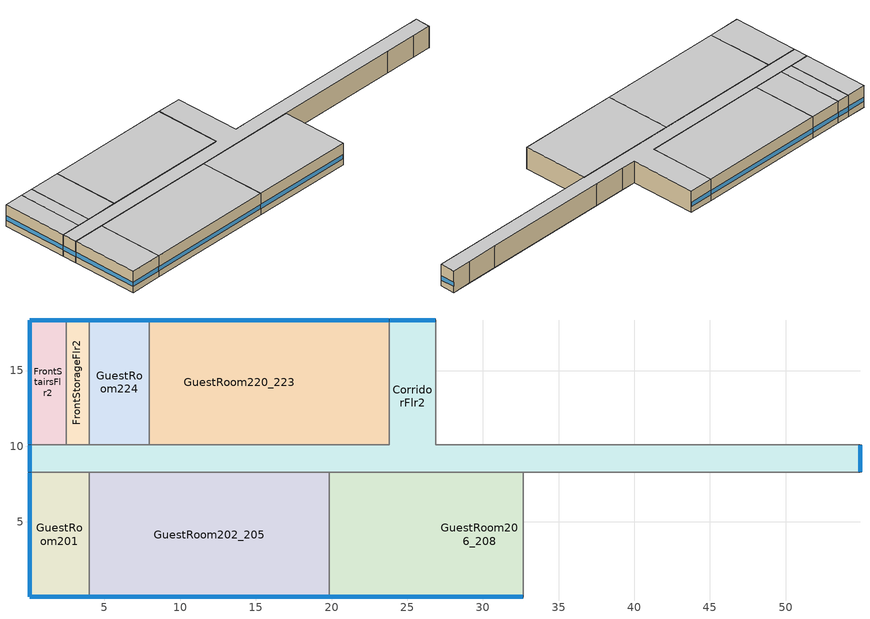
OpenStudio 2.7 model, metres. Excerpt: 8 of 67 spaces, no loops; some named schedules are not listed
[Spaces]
CorridorFlr2
 floor to CorridorFlr1: 26.87,18.34 26.87,10.11 54.91,10.11 54.91,8.28 0.05,8.28 0.05,10.11 23.82,10.11 23.82,18.34 z3.35
 wall outside: 0.05,10.11 0.05,8.28 / 54.91,8.28 54.91,10.11 / 26.87,18.34 23.82,18.34 z3.35:6.1
 wall to GuestRoom201: 0.05,8.28 4.01,8.28 z3.35:6.1
 wall to GuestRoom213: 48.51,8.28 52.47,8.28 z3.35:6.1
 wall to GuestRoom219: 32.66,10.11 28.7,10.11 z3.35:6.1
 wall to GuestRoom209_212: 32.66,8.28 48.51,8.28 z3.35:6.1
 wall to FrontStorageFlr2: 4.01,10.11 2.49,10.11 z3.35:6.1
 wall to RearStairsFlr2: 54.91,10.11 52.47,10.11 z3.35:6.1
 wall to ElevatorCoreFlr2: 28.7,10.11 26.87,10.11 26.87,18.34 z3.35:6.1
 wall to GuestRoom215_218: 48.51,10.11 32.66,10.11 z3.35:6.1
 wall to RearStorageFlr2: 52.47,8.28 54.91,8.28 z3.35:6.1
 wall to FrontStairsFlr2: 2.49,10.11 0.05,10.11 z3.35:6.1
 wall to GuestRoom206_208: 19.86,8.28 32.66,8.28 z3.35:6.1
 wall to GuestRoom220_223: 23.82,18.34 23.82,10.11 7.97,10.11 z3.35:6.1
 wall to GuestRoom202_205: 4.01,8.28 19.86,8.28 z3.35:6.1
 wall to GuestRoom224: 7.97,10.11 4.01,10.11 z3.35:6.1
 wall to GuestRoom214: 52.47,10.11 48.51,10.11 z3.35:6.1
 window: 0.05,10.08 0.05,8.3 / 54.91,8.3 54.91,10.08 z4.11:4.68; 26.85,18.34 23.85,18.34 z4.11:4.67
 ceiling to CorridorFlr3: 54.91,8.28 54.91,10.11 26.87,10.11 26.87,18.34 23.82,18.34 23.82,10.11 0.05,10.11 0.05,8.28 z6.1
GuestRoom201
 floor to FrontLoungeFlr1: 4.01,8.28 4.01,0.05 0.05,0.05 0.05,8.28 z3.35
 wall outside: 0.05,8.28 0.05,0.05 4.01,0.05 z3.35:6.1
 wall to GuestRoom202_205: 4.01,0.05 4.01,8.28 z3.35:6.1
 window: 0.05,8.25 0.05,0.07 / 0.07,0.05 3.99,0.05 z4.11:4.67
 ceiling to GuestRoom301: 4.01,0.05 4.01,8.28 0.05,8.28 0.05,0.05 z6.1
GuestRoom220_223
 floor to FrontOfficeFlr1: 19.86,18.34 19.86,10.11 7.97,10.11 7.97,18.34 z3.35
 floor to ExerciseCenterFlr1: 23.82,18.34 23.82,10.11 19.86,10.11 19.86,18.34 z3.35
 wall outside: 23.82,18.34 7.97,18.34 z3.35:6.1
 wall to GuestRoom224: 7.97,18.34 7.97,10.11 z3.35:6.1
 window: 23.8,18.34 8,18.34 z4.11:4.67
 ceiling to GuestRoom320_323: 23.82,10.11 23.82,18.34 7.97,18.34 7.97,10.11 z6.1
GuestRoom202_205
 floor to FrontLoungeFlr1: 19.86,8.28 19.86,0.05 4.01,0.05 4.01,8.28 z3.35
 wall outside: 4.01,0.05 19.86,0.05 z3.35:6.1
 wall to GuestRoom206_208: 19.86,0.05 19.86,8.28 z3.35:6.1
 window: 4.04,0.05 19.84,0.05 z4.11:4.67
 ceiling to GuestRoom302_305: 19.86,0.05 19.86,8.28 4.01,8.28 4.01,0.05 z6.1
FrontStorageFlr2
 floor to FrontStorageFlr1: 4.01,18.34 4.01,10.11 2.49,10.11 2.49,18.34 z3.35
 wall outside: 4.01,18.34 2.49,18.34 z3.35:6.1
 wall to FrontStairsFlr2: 2.49,18.34 2.49,10.11 z3.35:6.1
 wall to GuestRoom224: 4.01,10.11 4.01,18.34 z3.35:6.1
 window: 3.99,18.34 2.51,18.34 z4.11:4.68
 ceiling to FrontStorageFlr3: 4.01,10.11 4.01,18.34 2.49,18.34 2.49,10.11 z6.1
GuestRoom206_208
 floor to RestroomFlr1: 23.82,8.28 23.82,0.05 19.86,0.05 19.86,8.28 z3.35
 floor to CorridorFlr1: 26.87,8.28 26.87,0.05 23.82,0.05 23.82,8.28 z3.35
 floor to MeetingRoomFlr1: 32.66,8.28 32.66,0.05 26.87,0.05 26.87,8.28 z3.35
 wall outside: 19.86,0.05 32.66,0.05 z3.35:6.1
 wall to GuestRoom209_212: 32.66,0.05 32.66,8.28 z3.35:6.1
 window: 19.89,0.05 32.64,0.05 z4.11:4.67
 ceiling to GuestRoom306_308: 32.66,0.05 32.66,8.28 19.86,8.28 19.86,0.05 z6.1
GuestRoom224
 floor to FrontOfficeFlr1: 7.97,18.34 7.97,10.11 4.01,10.11 4.01,18.34 z3.35
 wall outside: 7.97,18.34 4.01,18.34 z3.35:6.1
 window: 7.95,18.34 4.04,18.34 z4.11:4.67
 ceiling to GuestRoom324: 7.97,10.11 7.97,18.34 4.01,18.34 4.01,10.11 z6.1
FrontStairsFlr2
 floor to FrontStairsFlr1: 2.49,18.34 2.49,10.11 0.05,10.11 0.05,18.34 z3.35
 wall outside: 2.49,18.34 0.05,18.34 0.05,10.11 z3.35:6.1
 window: 2.46,18.34 0.07,18.34 z4.11:4.68; 0.05,18.31 0.05,10.13 z4.11:4.67
 ceiling to FrontStairsFlr3: 2.49,10.11 2.49,18.34 0.05,18.34 0.05,10.11 z6.1
[Site]
Kuujjuaq AP_QC_CAN: Latitude {deg}=58.1; Longitude {deg}=-68.417; Time Zone {hr}=-5; Elevation {m}=39.9; Terrain=Suburbs
[Building]
SmallHotel-CAN_QC_Kuujjuaq.AP.719060_CWEC2016.epw created: 2019-08-20 00:03:15 -0600: North Axis {deg}=180; Default Construction Set=BTAP-Mass at hdd = 8550.0; Standards Number of Stories=4; Standards Number of Above Ground Stories=4; Standards Building Type=NECB2017_SmallHotel
[Site:WaterMainsTemperature]
Calculation Method=Correlation; Annual Average Outdoor Air Temperature {C}=-3.825; Maximum Difference In Monthly Average Outdoor Air Temperatures {deltaC}=36
[Site:GroundTemperature:BuildingSurface]
19.527, 19.502, 19.536, 19.598, 20.002, 21.64, 22.225, 22.375, 21.449, 20.121, 19.802, 19.633
[SizingPeriod:DesignDay] Barometric Pressure {Pa}=100847; Sky Clearness=0; Rain Indicator=0; Snow Indicator=0; Day of Month=21; Daylight Saving Time Indicator=0; Humidity Indicating Type=Wetbulb; Dry-Bulb Temperature Range Modifier Type=DefaultMultipliers
Name | Maximum Dry-Bulb Temperature {C} | Daily Dry-Bulb Temperature Range {deltaC} | Humidity Indicating Conditions at Maximum Dry-Bulb | Wind Speed {m/s} | Wind Direction {deg} | Month | Day Type | Solar Model Indicator | ASHRAE Taub | ASHRAE Taud
Kuujjuaq AP Ann Htg 99.6% Condns DB | -36.2 | 0 | -36.2 | 2.2 | 220 | 1 | WinterDesignDay | ASHRAEClearSky
Kuujjuaq AP Ann Clg .4% Condns DB=>MWB | 24.1 | 10.3 | 16.2 | 4 | 210 | 7 | SummerDesignDay | ASHRAETau | 0.364 | 2.418
[Material:NoMass] Roughness=Smooth; Thermal Absorptance=0.9; Solar Absorptance=0.7
Name | Thermal Resistance {m2-K/W} | Visible Absorptance
Typical Carpet Pad | 0.21648 | 0.8
Typical Insulation 1 | 6.78179 | 0.7
Typical Insulation 2 | 5.19354 | 0.7
Typical Insulation 3 | 8.26445 | 0.7
Typical Carpet Pad 2 | 2.57255 | 0.8
Typical Carpet Pad 3 | 4.69593 | 0.8
Typical Insulation 4 | 0.714268 | 0.7
Typical Insulation 5 | 0.714286 | 0.7
[Material]
Name | Roughness | Thickness {m} | Conductivity {W/m-K} | Density {kg/m3} | Specific Heat {J/kg-K} | Thermal Absorptance | Solar Absorptance | Visible Absorptance
100mm Normalweight concrete floor | MediumSmooth | 0.1016 | 2.31 | 2322 | 832
G01 13mm gypsum board | Smooth | 0.0127 | 0.16 | 800 | 1090 | 0.9 | 0.7 | 0.5
G05 25mm wood | MediumSmooth | 0.0254 | 0.15 | 608 | 1630 | 0.9 | 0.5 | 0.5
4 in. Normalweight Concrete Floor | MediumRough | 0.1016 | 2.31 | 2322 | 832 | 0.9 | 0.7 | 0.7
1IN Stucco | Smooth | 0.0253 | 0.6918 | 1858 | 837 | 0.9 | 0.7 | 0.92
8IN CONCRETE HW RefBldg | Rough | 0.2032 | 1.311 | 2240 | 836.8 | 0.9 | 0.7 | 0.7
1/2IN Gypsum | Smooth | 0.0127 | 0.16 | 784.9 | 830 | 0.9 | 0.4 | 0.4
Metal Roof Surface; F08 Metal surface | Smooth | 0.0008 | 45.28 | 7824 | 500 | 0.9 | 0.7 | 0.7
6 in. Normalweight Concrete Floor | MediumRough | 0.1524 | 2.31 | 2322 | 832 | 0.9 | 0.7 | 0.7
[Construction]
BTAP-Int-Floor: 100mm Normalweight concrete floor, Typical Carpet Pad
BTAP-Int-Wall: G01 13mm gypsum board, G01 13mm gypsum board
BTAP-Int-Ceiling: Typical Carpet Pad, 100mm Normalweight concrete floor
BTAP-Ext-DaylightDiffuser: SimpleGlazing
BTAP-Int-Door: G05 25mm wood
BTAP-Ext-Floor-Mass:U-0.142: Typical Insulation 1, 4 in. Normalweight Concrete Floor, Typical Carpet Pad
BTAP-Ext-Wall-Mass:U-0.183: 1IN Stucco, 8IN CONCRETE HW RefBldg, Typical Insulation 2, 1/2IN Gypsum
BTAP-Ext-Roof-Metal:U-0.12099999999999998: Metal Roof Surface, Typical Insulation 3
BTAP-Grnd-Floor-Mass:U-0.379: 6 in. Normalweight Concrete Floor, Typical Carpet Pad 2
BTAP-Grnd-Roof-Mass:U-0.21: 6 in. Normalweight Concrete Floor, Typical Carpet Pad 3
BTAP-Ext-Door:U-1.4: F08 Metal surface, Typical Insulation 4
BTAP-Ext-OverHeadDoor:U-1.4: Typical Insulation 5
BTAP-Ext-DaylightDiffuser:U=0.140 SHGC=0.600: SimpleGlazing:U=0.140 SHGC=0.600
[DefaultConstructionSet]
BTAP-Mass at hdd = 8550.0: Default Exterior Surface Constructions=BTAP-Mass at hdd = 8550.0; Default Interior Surface Constructions=Default Surface Constructions 2; Default Ground Contact Surface Constructions=BTAP-Mass at hdd = 8550.0 1; Default Exterior SubSurface Constructions=BTAP-Mass at hdd = 8550.0; Default Interior SubSurface Constructions=Default Sub Surface Constructions 2; Interior Partition Construction=BTAP-Int-Door
[DefaultSurfaceConstructions]
Name | Floor Construction | Wall Construction | Roof Ceiling Construction
Default Surface Constructions 2 | BTAP-Int-Floor | BTAP-Int-Wall | BTAP-Int-Ceiling
BTAP-Mass at hdd = 8550.0 | BTAP-Ext-Floor-Mass:U-0.142 | BTAP-Ext-Wall-Mass:U-0.183 | BTAP-Ext-Roof-Metal:U-0.12099999999999998
BTAP-Mass at hdd = 8550.0 1 | BTAP-Grnd-Floor-Mass:U-0.379 | BTAP-Grnd-Roof-Mass:U-0.21 | BTAP-Grnd-Roof-Mass:U-0.21
[DefaultSubSurfaceConstructions]
Name | Fixed Window Construction | Operable Window Construction | Door Construction | Glass Door Construction | Overhead Door Construction | Skylight Construction | Tubular Daylight Dome Construction | Tubular Daylight Diffuser Construction
Default Sub Surface Constructions 2 | BTAP-Ext-DaylightDiffuser | BTAP-Ext-DaylightDiffuser | BTAP-Int-Door
BTAP-Mass at hdd = 8550.0 | BTAP-Ext-DaylightDiffuser:U=0.140 SHGC=0.600 | BTAP-Ext-DaylightDiffuser:U=0.140 SHGC=0.600 | BTAP-Ext-Door:U-1.4 | BTAP-Ext-DaylightDiffuser:U=0.140 SHGC=0.600 | BTAP-Ext-OverHeadDoor:U-1.4 | BTAP-Ext-DaylightDiffuser:U=0.140 SHGC=0.600 | BTAP-Ext-DaylightDiffuser:U=0.140 SHGC=0.600 | BTAP-Ext-DaylightDiffuser:U=0.140 SHGC=0.600
[WindowMaterial:SimpleGlazingSystem] Solar Heat Gain Coefficient=0.6; Visible Transmittance=0.21
Name | U-Factor {W/m2-K}
SimpleGlazing | 2.2
SimpleGlazing:U=0.140 SHGC=0.600 | 1.4
[Space] Building Story=BuildingStory2
Name | Space Type | Thermal Zone
CorridorFlr2 | Space Function Corridor/Transition area other-sch-F | Sp-CorridorFlr2 Sys-1 Flr-2 Sch-F HPlcmt-north ZN
FrontStairsFlr2 | Space Function Stairway/Stairwell-sch-F | Sp-FrontStairsFlr2 Sys-1 Flr-2 Sch-F HPlcmt-west ZN
GuestRoom224 | Space Function Guest room | Sp-GuestRoom224 Sys-1 Flr-2 Sch-F HPlcmt-north ZN
GuestRoom201 | Space Function Guest room | Sp-GuestRoom201 Sys-1 Flr-2 Sch-F HPlcmt-west ZN
GuestRoom220_223 | Space Function Guest room | Sp-GuestRoom220_223 Sys-1 Flr-2 Sch-F HPlcmt-north ZN
GuestRoom202_205 | Space Function Guest room | Sp-GuestRoom202_205 Sys-1 Flr-2 Sch-F HPlcmt-south ZN
FrontStorageFlr2 | Space Function Storage room < 5 m2-sch-A | Sp-FrontStorageFlr2 Sys-1 Flr-2 Sch-A HPlcmt-north ZN
GuestRoom206_208 | Space Function Guest room | Sp-GuestRoom206_208 Sys-1 Flr-2 Sch-F HPlcmt-south ZN
[BuildingStory]
BuildingStory2
[SpaceType] Standards Building Type=Space Function
Name | Default Schedule Set | Design Specification Outdoor Air Object | Standards Space Type
Space Function Corridor/Transition area other-sch-F | Space Function Corridor/Transition area other-sch-F Schedule Set | Space Function Corridor/Transition area other-sch-F Ventilation | Corridor/Transition area other-sch-F
Space Function Stairway/Stairwell-sch-F | Space Function Stairway/Stairwell-sch-F Schedule Set | Space Function Stairway/Stairwell-sch-F Ventilation | Stairway/Stairwell-sch-F
Space Function Storage room < 5 m2-sch-A | Space Function Storage room < 5 m2-sch-A Schedule Set | Space Function Storage room < 5 m2-sch-A Ventilation | Storage room < 5 m2-sch-A
Space Function Guest room | Space Function Guest room Schedule Set | Space Function Guest room Ventilation | Guest room
[People:Definition] Number of People Calculation Method=People/Area; Fraction Radiant=0.3
Name | People per Space Floor Area {person/m2}
Space Function Corridor/Transition area other-sch-F People Definition; Space Function Storage room < 5 m2-sch-A People Definition | 0.0100036
Space Function Guest room People Definition | 0.0400145
Space Function Stairway/Stairwell-sch-F People Definition | 0.00500182
[People] Work Efficiency Schedule=Work Efficiency Schedule; Clothing Insulation Schedule=Clothing Schedule; Air Velocity Schedule=Air Velocity Schedule; Multiplier=1
Name | People Definition | Space or SpaceType
Space Function Corridor/Transition area other-sch-F People | Space Function Corridor/Transition area other-sch-F People Definition | Space Function Corridor/Transition area other-sch-F
Space Function Guest room People | Space Function Guest room People Definition | Space Function Guest room
Space Function Stairway/Stairwell-sch-F People | Space Function Stairway/Stairwell-sch-F People Definition | Space Function Stairway/Stairwell-sch-F
Space Function Storage room < 5 m2-sch-A People | Space Function Storage room < 5 m2-sch-A People Definition | Space Function Storage room < 5 m2-sch-A
[Lights:Definition] Design Level Calculation Method=Watts/Area; Fraction Radiant=0.5; Fraction Visible=0.2
Name | Watts per Space Floor Area {W/m2}
Space Function Corridor/Transition area other-sch-F Lights Definition | 7.10258
Space Function Guest room Lights Definition | 8.29993
Space Function Stairway/Stairwell-sch-F Lights Definition | 6.19995
Space Function Storage room < 5 m2-sch-A Lights Definition | 10.3999
[Lights] Fraction Replaceable=1
Name | Lights Definition | Space or SpaceType
Space Function Corridor/Transition area other-sch-F Lights | Space Function Corridor/Transition area other-sch-F Lights Definition | Space Function Corridor/Transition area other-sch-F
Space Function Guest room Lights | Space Function Guest room Lights Definition | Space Function Guest room
Space Function Stairway/Stairwell-sch-F Lights | Space Function Stairway/Stairwell-sch-F Lights Definition | Space Function Stairway/Stairwell-sch-F
Space Function Storage room < 5 m2-sch-A Lights | Space Function Storage room < 5 m2-sch-A Lights Definition | Space Function Storage room < 5 m2-sch-A
[ElectricEquipment:Definition] Design Level Calculation Method=Watts/Area; Fraction Radiant=0.5
Name | Watts per Space Floor Area {W/m2}
Space Function Guest room Elec Equip Definition | 2.50091
Space Function Storage room < 5 m2-sch-A Elec Equip Definition | 1.00036
[ElectricEquipment]
Name | Electric Equipment Definition | Space or SpaceType
Space Function Guest room Elec Equip | Space Function Guest room Elec Equip Definition | Space Function Guest room
Space Function Storage room < 5 m2-sch-A Elec Equip | Space Function Storage room < 5 m2-sch-A Elec Equip Definition | Space Function Storage room < 5 m2-sch-A
[DesignSpecification:OutdoorAir] Outdoor Air Method=Sum; Outdoor Air Flow per Person {m3/s-person}=0; Outdoor Air Flow Rate {m3/s}=0; Outdoor Air Flow Air Changes per Hour {1/hr}=0
Name | Outdoor Air Flow per Floor Area {m3/s-m2}
Space Function Corridor/Transition area other-sch-F Ventilation; Space Function Stairway/Stairwell-sch-F Ventilation | 0.0003048
Space Function Guest room Ventilation | 0.0005588
Space Function Storage room < 5 m2-sch-A Ventilation | 0.0003556
[DefaultScheduleSet] People Activity Level Schedule=NECB-Activity; Infiltration Schedule=Always On
Name | Number of People Schedule | Lighting Schedule | Electric Equipment Schedule
Space Function Corridor/Transition area other-sch-F Schedule Set; Space Function Guest room Schedule Set; Space Function Stairway/Stairwell-sch-F Schedule Set | NECB-F-Occupancy | NECB-F-Lighting | NECB-F-Electric-Equipment
Space Function Storage room < 5 m2-sch-A Schedule Set | NECB-A-Occupancy | NECB-A-Occupancy-NECB-A-Lighting-0.6-0.0-0.67-Light Ruleset | NECB-A-Electric-Equipment
[ThermostatSetpoint:DualSetpoint]
Name | Heating Setpoint Temperature Schedule | Cooling Setpoint Temperature Schedule
Space Function Guest room Thermostat 44; Space Function Guest room Thermostat 45; Space Function Corridor/Transition area other-sch-F Thermostat 9; Space Function Guest room Thermostat 46; Space Function Stairway/Stairwell-sch-F Thermostat 10; Space Function Guest room Thermostat 47; Space Function Guest room Thermostat 48 | NECB-F-Thermostat Setpoint-Heating | NECB-F-Thermostat Setpoint-Cooling
Space Function Storage room < 5 m2-sch-A Thermostat 10 | NECB-A-Thermostat Setpoint-Heating | NECB-A-Thermostat Setpoint-Cooling
[SpaceInfiltration:DesignFlowRate] Schedule=Always On Discrete; Design Flow Rate Calculation Method=Flow/ExteriorArea; Flow per Exterior Surface Area {m3/s-m2}=0.00025; Constant Term Coefficient=0; Temperature Term Coefficient=0; Velocity Term Coefficient=0.224; Velocity Squared Term Coefficient=0
Name | Space or SpaceType
CorridorFlr2 Infiltration | CorridorFlr2
FrontStairsFlr2 Infiltration | FrontStairsFlr2
FrontStorageFlr2 Infiltration | FrontStorageFlr2
GuestRoom201 Infiltration | GuestRoom201
GuestRoom202_205 Infiltration | GuestRoom202_205
GuestRoom206_208 Infiltration | GuestRoom206_208
GuestRoom220_223 Infiltration | GuestRoom220_223
GuestRoom224 Infiltration | GuestRoom224
[ThermalZone] Use Ideal Air Loads=No
Name | Thermostat
Sp-GuestRoom220_223 Sys-1 Flr-2 Sch-F HPlcmt-north ZN | Space Function Guest room Thermostat 44
Sp-GuestRoom224 Sys-1 Flr-2 Sch-F HPlcmt-north ZN | Space Function Guest room Thermostat 45
Sp-CorridorFlr2 Sys-1 Flr-2 Sch-F HPlcmt-north ZN | Space Function Corridor/Transition area other-sch-F Thermostat 9
Sp-GuestRoom201 Sys-1 Flr-2 Sch-F HPlcmt-west ZN | Space Function Guest room Thermostat 46
Sp-FrontStairsFlr2 Sys-1 Flr-2 Sch-F HPlcmt-west ZN | Space Function Stairway/Stairwell-sch-F Thermostat 10
Sp-GuestRoom202_205 Sys-1 Flr-2 Sch-F HPlcmt-south ZN | Space Function Guest room Thermostat 47
Sp-GuestRoom206_208 Sys-1 Flr-2 Sch-F HPlcmt-south ZN | Space Function Guest room Thermostat 48
Sp-FrontStorageFlr2 Sys-1 Flr-2 Sch-A HPlcmt-north ZN | Space Function Storage room < 5 m2-sch-A Thermostat 10
[Schedule:Ruleset]
Clothing Schedule: Default Day Schedule=Clothing Schedule Default Winter Clothes
Air Velocity Schedule: Default Day Schedule=Air Velocity Schedule Default
Work Efficiency Schedule: Default Day Schedule=Work Efficiency Schedule Default
NECB-Activity: Default Day Schedule=NECB-Activity Default; Summer Design Day Schedule=NECB-Activity Summer Design Day; Winter Design Day Schedule=NECB-Activity Winter Design Day
Always On: Default Day Schedule=Always On Default
NECB-F-Occupancy: Default Day Schedule=NECB-F-Occupancy Default
NECB-F-Lighting: Default Day Schedule=NECB-F-Lighting Default
NECB-F-Electric-Equipment: Default Day Schedule=NECB-F-Electric-Equipment Default
NECB-F-Thermostat Setpoint-Heating: Default Day Schedule=NECB-F-Thermostat Setpoint-Heating Default
NECB-F-Thermostat Setpoint-Cooling: Default Day Schedule=NECB-F-Thermostat Setpoint-Cooling Default
NECB-A-Occupancy: Default Day Schedule=NECB-A-Occupancy Default
NECB-A-Electric-Equipment: Default Day Schedule=NECB-A-Electric-Equipment Default
NECB-A-Thermostat Setpoint-Heating: Default Day Schedule=NECB-A-Thermostat Setpoint-Heating Default
NECB-A-Thermostat Setpoint-Cooling: Default Day Schedule=NECB-A-Thermostat Setpoint-Cooling Default
NECB-A-Occupancy-NECB-A-Lighting-0.6-0.0-0.67-Light Ruleset: Default Day Schedule=NECB-A-Occupancy-NECB-A-Lighting-0.6-0.0-0.67-Light Default
[Schedule:Day]
Clothing Schedule Default Winter Clothes; Always On Default: 24, 0, 1
Air Velocity Schedule Default: 24, 0, 0.2
Work Efficiency Schedule Default: 24, 0, 0
NECB-Activity Default; NECB-Activity Winter Design Day; NECB-Activity Summer Design Day: 24, 0, 130
NECB-F-Occupancy Default: 7, 0, 0.63, 8, 0, 0.49, 10, 0, 0.28, 16, 0, 0.14, 17, 0, 0.21, 20, 0, 0.35, 22, 0, 0.49, 23, 0, 0.56, 24, 0, 0.63
NECB-F-Lighting Default; NECB-F-Electric-Equipment Default: 1, 0, 0.21, 3, 0, 0.14, 6, 0, 0.07, 7, 0, 0.14, 8, 0, 0.28, 9, 0, 0.35, 11, 0, 0.28, 12, 0, 0.21, 19, 0, 0.14, 20, 0, 0.42, 21, 0, 0.56, 22, 0, 0.63, 23, 0, 0.56, 24, 0, 0.42
NECB-F-Thermostat Setpoint-Heating Default: 1, 0, 22, 7, 0, 18, 8, 0, 20, 24, 0, 22
NECB-F-Thermostat Setpoint-Cooling Default: 24, 0, 24
NECB-A-Occupancy Default: 7, 0, 0, 8, 0, 0.1, 9, 0, 0.7, 12, 0, 0.9, 14, 0, 0.5, 17, 0, 0.9, 18, 0, 0.7, 19, 0, 0.3, 23, 0, 0.1, 24, 0, 0
NECB-A-Thermostat Setpoint-Heating Default: 6, 0, 18, 7, 0, 20, 21, 0, 22, 24, 0, 18
NECB-A-Thermostat Setpoint-Cooling Default: 6, 0, 35, 21, 0, 24, 24, 0, 35
[Schedule:Rule] Date Specification Type=DateRange; Start Day=1
Name | Schedule Ruleset | Rule Order | Day Schedule | Start Month | End Month | End Day | Apply Monday | Apply Tuesday | Apply Wednesday | Apply Thursday | Apply Friday | Apply Saturday | Apply Sunday
Schedule Rule 1 | Clothing Schedule | 0 | Clothing Schedule Summer Clothes | 5 | 9 | 30
Schedule Rule 17 | NECB-F-Occupancy | 2 | NECB-F-Occupancy Default|Wkdy Day | 1 | 12 | 31 | Yes | Yes | Yes | Yes | Yes
Schedule Rule 18 | NECB-F-Occupancy | 1 | NECB-F-Occupancy Sat Day | 1 | 12 | 31 |  |  |  |  |  | Yes
Schedule Rule 19 | NECB-F-Occupancy | 0 | NECB-F-Occupancy Sun|Hol Day | 1 | 12 | 31 |  |  |  |  |  |  | Yes
Schedule Rule 20 | NECB-F-Lighting | 2 | NECB-F-Lighting Default|Wkdy Day | 1 | 12 | 31 | Yes | Yes | Yes | Yes | Yes
Schedule Rule 21 | NECB-F-Lighting | 1 | NECB-F-Lighting Sat Day | 1 | 12 | 31 |  |  |  |  |  | Yes
Schedule Rule 22 | NECB-F-Lighting | 0 | NECB-F-Lighting Sun|Hol Day | 1 | 12 | 31 |  |  |  |  |  |  | Yes
Schedule Rule 23 | NECB-F-Electric-Equipment | 2 | NECB-F-Electric-Equipment Default|Wkdy Day | 1 | 12 | 31 | Yes | Yes | Yes | Yes | Yes
Schedule Rule 24 | NECB-F-Electric-Equipment | 1 | NECB-F-Electric-Equipment Sat Day | 1 | 12 | 31 |  |  |  |  |  | Yes
Schedule Rule 25 | NECB-F-Electric-Equipment | 0 | NECB-F-Electric-Equipment Sun|Hol Day | 1 | 12 | 31 |  |  |  |  |  |  | Yes
Schedule Rule 26 | NECB-F-Thermostat Setpoint-Heating | 2 | NECB-F-Thermostat Setpoint-Heating Default|Wkdy Day | 1 | 12 | 31 | Yes | Yes | Yes | Yes | Yes
Schedule Rule 27 | NECB-F-Thermostat Setpoint-Heating | 1 | NECB-F-Thermostat Setpoint-Heating Sat Day | 1 | 12 | 31 |  |  |  |  |  | Yes
Schedule Rule 28 | NECB-F-Thermostat Setpoint-Heating | 0 | NECB-F-Thermostat Setpoint-Heating Sun|Hol Day | 1 | 12 | 31 |  |  |  |  |  |  | Yes
Schedule Rule 29 | NECB-F-Thermostat Setpoint-Cooling | 2 | NECB-F-Thermostat Setpoint-Cooling Default|Wkdy Day | 1 | 12 | 31 | Yes | Yes | Yes | Yes | Yes
Schedule Rule 30 | NECB-F-Thermostat Setpoint-Cooling | 1 | NECB-F-Thermostat Setpoint-Cooling Sat Day | 1 | 12 | 31 |  |  |  |  |  | Yes
Schedule Rule 31 | NECB-F-Thermostat Setpoint-Cooling | 0 | NECB-F-Thermostat Setpoint-Cooling Sun|Hol Day | 1 | 12 | 31 |  |  |  |  |  |  | Yes
Schedule Rule 71 | NECB-A-Thermostat Setpoint-Heating | 2 | NECB-A-Thermostat Setpoint-Heating Default|Wkdy Day | 1 | 12 | 31 | Yes | Yes | Yes | Yes | Yes
Schedule Rule 72 | NECB-A-Thermostat Setpoint-Heating | 1 | NECB-A-Thermostat Setpoint-Heating Sat Day | 1 | 12 | 31 |  |  |  |  |  | Yes
Schedule Rule 73 | NECB-A-Thermostat Setpoint-Heating | 0 | NECB-A-Thermostat Setpoint-Heating Sun|Hol Day | 1 | 12 | 31 |  |  |  |  |  |  | Yes
Schedule Rule 74 | NECB-A-Thermostat Setpoint-Cooling | 2 | NECB-A-Thermostat Setpoint-Cooling Default|Wkdy Day | 1 | 12 | 31 | Yes | Yes | Yes | Yes | Yes
Schedule Rule 75 | NECB-A-Thermostat Setpoint-Cooling | 1 | NECB-A-Thermostat Setpoint-Cooling Sat Day | 1 | 12 | 31 |  |  |  |  |  | Yes
Schedule Rule 76 | NECB-A-Thermostat Setpoint-Cooling | 0 | NECB-A-Thermostat Setpoint-Cooling Sun|Hol Day | 1 | 12 | 31 |  |  |  |  |  |  | Yes
[Schedule:Constant]
Always On Discrete: Value=1
